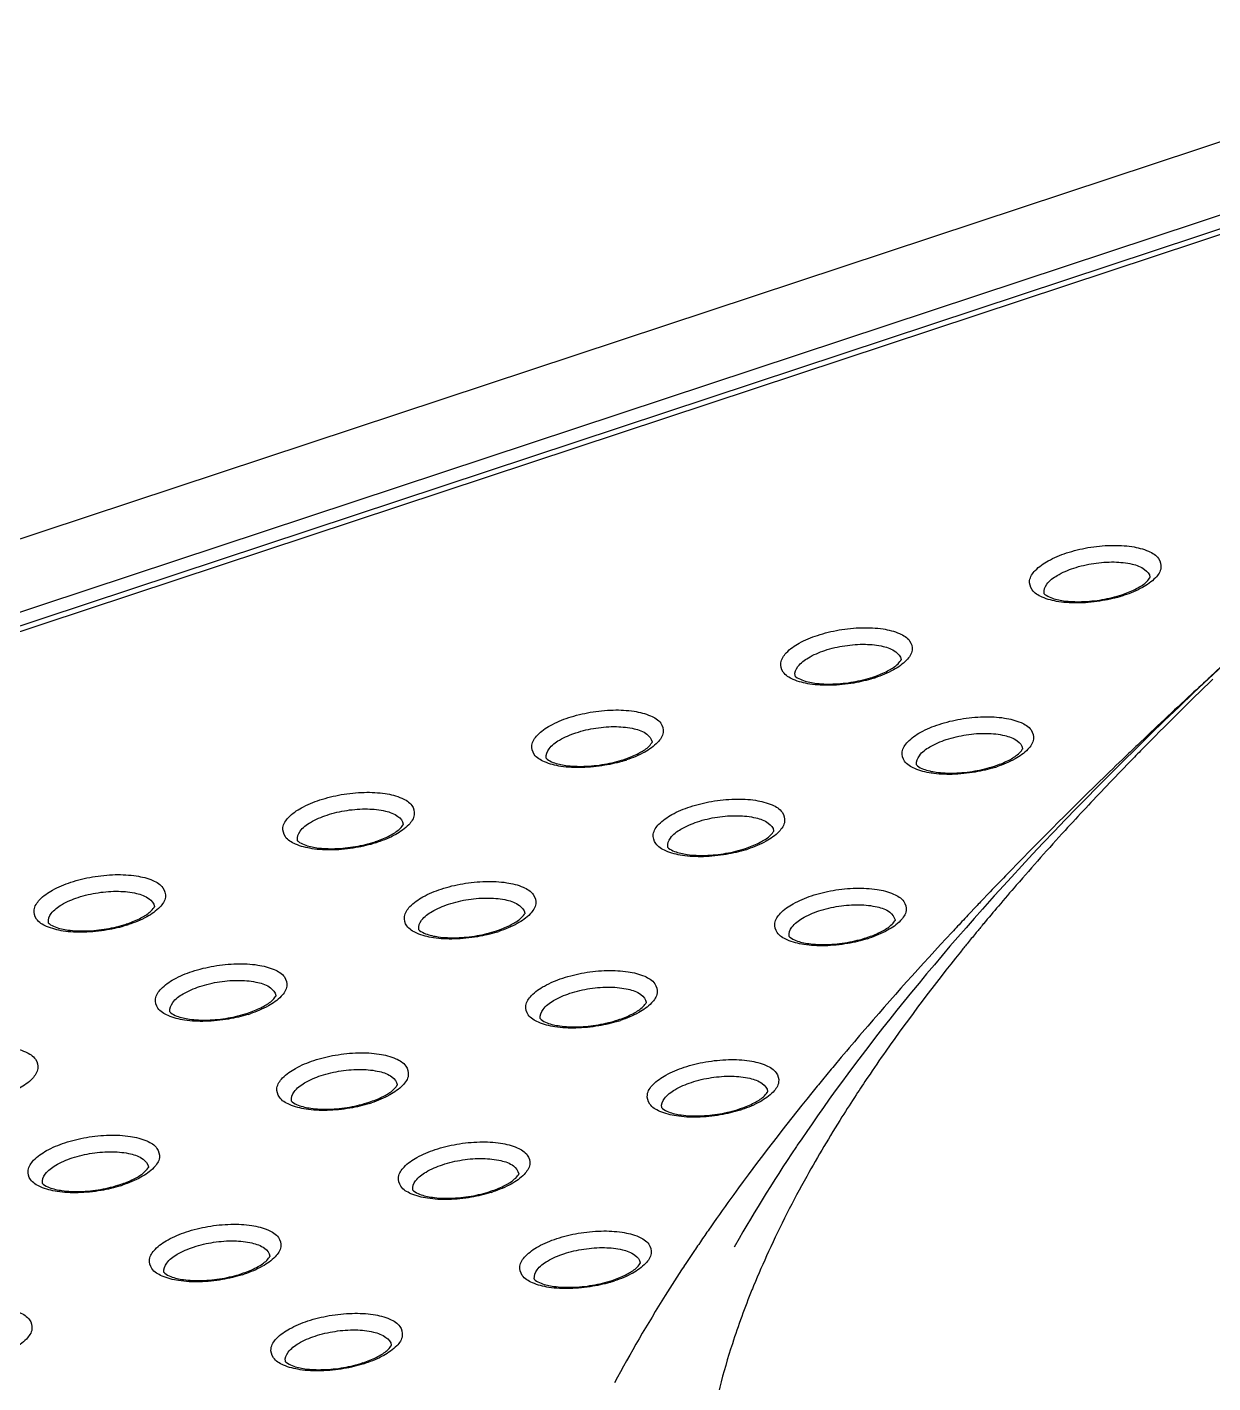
# Model space of a CAD drawing. Header units: millimetres. Extents: x 4086 to 4666, y 411 to 814.
# Drawn here: x 4243.57 to 4262.86, y 534.45 to 556.51 of the extents above; entities that cross this region are included whole.
import ezdxf

# ---------------------------------------------------------------- set-up
doc = ezdxf.new("R2010")
doc.units = ezdxf.units.MM

# ---------------------------------------------------------------- blocks, each defined once
blk = doc.blocks.new('u113')
at = {"color": 7, "linetype": 'Continuous'}
for p, q in [((11.808, 186.763), (-73.623, 158.509)), ((-70.652, 157.793), (14.772, 186.044)), ((15.486, 185.957), (-70.569, 157.498)), ((15.204, 185.732), (-70.219, 157.481)), ((3.812, 171.935), (3.465, 171.611)), ((3.465, 171.611), (3.121, 171.287)), ((3.121, 171.287), (2.782, 170.965)), ((2.782, 170.965), (2.447, 170.644)), ((2.447, 170.644), (2.116, 170.324)), ((2.116, 170.324), (1.79, 170.005)), ((1.79, 170.005), (1.468, 169.686)), ((1.468, 169.686), (1.15, 169.369)), ((1.15, 169.369), (0.881, 169.099)), ((0.881, 169.099), (0.615, 168.828)), ((0.396, 168.604), (0.137, 168.336)), ((0.615, 168.828), (0.396, 168.604)), ((0.137, 168.336), (-0.12, 168.068)), ((-0.12, 168.068), (-0.373, 167.801)), ((-0.373, 167.801), (-0.623, 167.535)), ((-0.623, 167.535), (-0.87, 167.27)), ((-0.87, 167.27), (-1.113, 167.006)), ((-1.113, 167.006), (-1.393, 166.699)), ((-1.512, 166.568), (-1.785, 166.263)), ((-1.662, 166.607), (-1.781, 166.482)), ((-1.393, 166.699), (-1.512, 166.568)), ((-2.05, 166.199), (-2.087, 166.159)), ((-1.988, 166.265), (-2.05, 166.199)), ((-1.785, 166.263), (-1.978, 166.045)), ((-2.168, 165.829), (-2.356, 165.613)), ((-1.978, 166.045), (-2.168, 165.829)), ((-1.76, 165.923), (-1.792, 165.885)), ((-2.356, 165.613), (-2.542, 165.397)), ((-2.725, 165.183), (-2.906, 164.969)), ((-2.542, 165.397), (-2.725, 165.183)), ((-2.906, 164.969), (-3.085, 164.756)), ((-3.262, 164.543), (-3.436, 164.331)), ((-3.085, 164.756), (-3.262, 164.543)), ((-3.436, 164.331), (-3.608, 164.12)), ((-3.777, 163.909), (-3.944, 163.7)), ((-3.608, 164.12), (-3.777, 163.909)), ((-3.944, 163.7), (-4.109, 163.492)), ((-4.271, 163.284), (-4.43, 163.078)), ((-4.109, 163.492), (-4.271, 163.284)), ((-4.43, 163.078), (-4.586, 162.874)), ((-4.739, 162.671), (-4.919, 162.43)), ((-4.586, 162.874), (-4.739, 162.671)), ((-5.337, 162.499), (-5.372, 162.456)), ((-4.919, 162.43), (-5.066, 162.232)), ((-5.209, 162.035), (-5.349, 161.841)), ((-5.066, 162.232), (-5.209, 162.035)), ((-5.349, 161.841), (-5.486, 161.649)), ((-5.62, 161.459), (-5.75, 161.273)), ((-5.486, 161.649), (-5.62, 161.459)), ((-5.874, 161.092), (-5.989, 160.925)), ((-5.75, 161.273), (-5.874, 161.092)), ((-5.989, 160.925), (-6.092, 160.772)), ((-6.326, 160.418), (-6.426, 160.267)), ((-6.223, 160.576), (-6.326, 160.418)), ((-6.521, 160.119), (-6.613, 159.976)), ((-6.426, 160.267), (-6.521, 160.119)), ((-6.716, 159.813), (-6.815, 159.655)), ((-6.613, 159.976), (-6.716, 159.813)), ((-6.911, 159.5), (-7.003, 159.349)), ((-6.815, 159.655), (-6.911, 159.5)), ((-7.093, 159.202), (-7.179, 159.058)), ((-7.003, 159.349), (-7.093, 159.202)), ((-8.103, 158.878), (-8.142, 158.822)), ((-7.263, 158.917), (-7.355, 158.761)), ((-7.179, 159.058), (-7.263, 158.917)), ((-8.343, 158.53), (-8.384, 158.469)), ((-7.445, 158.606), (-7.562, 158.402)), ((-7.355, 158.761), (-7.445, 158.606))]:
    blk.add_line(p, q, dxfattribs=at)
blk.add_lwpolyline([(-6.092, 160.772), (-6.111, 160.743), (-6.223, 160.576)], dxfattribs=at)
for centre, radius, start, end in [((108.255, 57.802), 154.713, 130.63941, 132.61182), ((1.741, 174.195), 0.431, 326.0335, 328.0501), ((0.631, 176.057), 2.62, 288.2972, 289.2432), ((0.501, 176.597), 3.204, 287.4424, 288.2986), ((-4.045, 172.281), 0.431, 326.0335, 328.0501), ((-5.155, 174.144), 2.62, 288.2972, 289.2432), ((-5.285, 174.683), 3.204, 287.4424, 288.2986), ((62.58, 110.355), 85.052, 133.93351, 135.49301), ((95.234, 72.102), 135.372, 132.65351, 132.90416), ((90.895, 76.757), 129.009, 132.90019, 133.66976), ((-9.831, 170.367), 0.431, 326.0335, 328.0501), ((-1.222, 170.21), 0.431, 326.0335, 328.0501), ((87.208, 80.634), 123.659, 133.6741, 133.84843), ((58.195, 114.681), 78.892, 135.5008, 135.79664), ((-10.941, 172.23), 2.62, 288.2972, 289.2432), ((-11.071, 172.769), 3.204, 287.4424, 288.2986), ((-2.331, 172.073), 2.62, 288.2972, 289.2432), ((-2.462, 172.612), 3.204, 287.4424, 288.2986), ((83.876, 84.099), 118.852, 133.8472, 134.25005), ((55.878, 116.93), 75.663, 135.79474, 136.38223), ((73.213, 94.938), 103.647, 134.20892, 135.92385), ((52.001, 120.614), 70.315, 136.37606, 137.53127), ((-15.618, 168.454), 0.431, 326.0335, 328.0501), ((-7.008, 168.297), 0.431, 326.0335, 328.0501), ((47.246, 124.968), 63.868, 137.53178, 139.0604), ((-16.727, 170.317), 2.62, 288.2972, 289.2432), ((-16.858, 170.856), 3.204, 287.4424, 288.2986), ((-8.118, 170.159), 2.62, 288.2972, 289.2432), ((-8.248, 170.699), 3.204, 287.4424, 288.2986), ((67.185, 100.784), 95.25, 135.9279, 136.28662), ((42.476, 129.137), 57.533, 139.08442, 139.72007), ((64.478, 103.37), 91.507, 136.39378, 136.58126), ((-21.404, 166.54), 0.431, 326.0335, 328.0501), ((-12.794, 166.383), 0.431, 326.0335, 328.0501), ((62.832, 104.926), 89.242, 136.67362, 136.80846), ((40.579, 130.745), 55.046, 139.7208, 140.2784), ((-22.514, 168.403), 2.62, 288.2972, 289.2432), ((-22.644, 168.942), 3.204, 287.4424, 288.2986), ((-13.904, 168.246), 2.62, 288.2972, 289.2432), ((-4.184, 166.226), 0.431, 326.0335, 328.0501), ((61.644, 106.041), 87.612, 136.8081, 137.06355), ((39.244, 131.856), 53.309, 140.3327, 140.5997), ((-14.034, 168.785), 3.204, 287.4424, 288.2986), ((55.09, 112.075), 78.704, 137.02948, 139.30461), ((-5.294, 168.089), 2.62, 288.2972, 289.2432), ((-5.424, 168.628), 3.204, 287.4424, 288.2986), ((38.445, 132.512), 52.275, 140.5995, 140.9345), ((-18.58, 164.469), 0.431, 326.0335, 328.0501), ((-9.971, 164.312), 0.431, 326.0335, 328.0501), ((-19.69, 166.332), 2.62, 288.2972, 289.2432), ((-19.82, 166.872), 3.204, 287.4424, 288.2986), ((-11.08, 166.175), 2.62, 288.2972, 289.2432), ((-11.211, 166.714), 3.204, 287.4424, 288.2986), ((47.359, 118.791), 68.463, 139.34753, 139.97759), ((27.387, 140.899), 38.393, 144.9286, 146.0286), ((45.327, 120.501), 65.807, 139.97948, 140.34259), ((44.118, 121.503), 64.237, 140.39171, 140.57912), ((25.141, 142.419), 35.681, 146.0375, 146.8248), ((-15.757, 162.399), 0.431, 326.0335, 328.0501), ((-7.147, 162.242), 0.431, 326.0335, 328.0501), ((43.071, 122.362), 62.882, 140.57825, 140.93412), ((-16.867, 164.261), 2.62, 288.2972, 289.2432), ((-16.997, 164.801), 3.204, 287.4424, 288.2986), ((23.54, 143.464), 33.769, 146.823, 147.8579), ((-8.257, 164.104), 2.62, 288.2972, 289.2432), ((-8.387, 164.644), 3.204, 287.4424, 288.2986), ((20.486, 145.356), 30.177, 147.8141, 150.8667), ((-21.543, 160.485), 0.431, 326.0335, 328.0501), ((-12.933, 160.328), 0.431, 326.0335, 328.0501), ((-22.653, 162.348), 2.62, 288.2972, 289.2432), ((-22.783, 162.887), 3.204, 287.4424, 288.2986), ((-14.043, 162.191), 2.62, 288.2972, 289.2432), ((-14.173, 162.73), 3.204, 287.4424, 288.2986), ((27.695, 133.985), 43.603, 145.276, 145.7409), ((25.646, 135.37), 41.13, 146.0781, 146.6877), ((26.594, 134.734), 42.271, 145.8402, 146.0797), ((-18.72, 158.414), 0.431, 326.0335, 328.0501), ((-10.11, 158.257), 0.431, 326.0335, 328.0501), ((-19.829, 160.277), 2.62, 288.2972, 289.2432), ((-19.959, 160.817), 3.204, 287.4424, 288.2986), ((-11.219, 160.12), 2.62, 288.2972, 289.2432), ((-11.35, 160.659), 3.204, 287.4424, 288.2986), ((11.685, 149.794), 20.312, 157.6978, 157.9814), ((-15.896, 156.344), 0.431, 326.0335, 328.0501), ((-17.006, 158.206), 2.62, 288.2972, 289.2432), ((-17.136, 158.746), 3.204, 287.4424, 288.2986)]:
    blk.add_arc(centre, radius, start, end, dxfattribs=at)
for points, start_tangent, end_tangent in [([(0.165, 174.539), (0.666, 174.663), (1.199, 174.716), (1.687, 174.687), (2.072, 174.581), (2.306, 174.41), (2.362, 174.194), (2.233, 173.961), (1.933, 173.738)], (0.949426, 0.31399), (-0.875157, -0.48384)), ([(-0.014, 173.407), (-0.399, 173.513), (-0.634, 173.684), (-0.69, 173.9), (-0.56, 174.133), (-0.26, 174.356), (0.165, 174.539)], (-0.988138, 0.153569), (0.949426, 0.31399)), ([(0.334, 174.187), (0.8, 174.297), (1.276, 174.33), (1.692, 174.281), (1.983, 174.157), (2.106, 173.978), (2.107, 173.966)], (0.949426, 0.31399), (0.084403, -0.996432)), ([(-0.353, 173.592), (-0.355, 173.604), (-0.291, 173.812), (-0.048, 174.017), (0.334, 174.187)], (-0.218395, 0.97586), (0.949426, 0.31399)), ([(1.495, 173.584), (1.794, 173.712), (2.011, 173.854), (2.099, 173.954)], (0.944113, 0.329622), (0.558604, 0.829434)), ([(1.933, 173.738), (1.507, 173.555)], (-0.875157, -0.48384), (-0.949426, -0.31399)), ([(-0.353, 173.591), (-0.337, 173.578), (-0.197, 173.501), (0.098, 173.429), (0.519, 173.408), (0.997, 173.456)], (0.739605, -0.673042), (0.985314, 0.170749)), ([(1.006, 173.431), (0.473, 173.378), (-0.014, 173.407)], (-0.985384, -0.170345), (-0.988138, 0.153569)), ([(0.997, 173.456), (1.454, 173.57)], (0.985314, 0.170749), (0.949426, 0.31399)), ([(1.461, 173.54), (1.006, 173.431)], (-0.954012, -0.299767), (-0.985384, -0.170345)), ([(-5.621, 172.625), (-5.12, 172.75), (-4.587, 172.802), (-4.099, 172.774), (-3.715, 172.667), (-3.48, 172.496), (-3.424, 172.281), (-3.553, 172.048), (-3.854, 171.824)], (0.949426, 0.31399), (-0.875157, -0.48384)), ([(-5.801, 171.493), (-6.186, 171.599), (-6.42, 171.771), (-6.476, 171.986), (-6.347, 172.219), (-6.047, 172.443), (-5.621, 172.625)], (-0.988138, 0.153569), (0.949426, 0.31399)), ([(-5.452, 172.274), (-4.987, 172.384), (-4.51, 172.417), (-4.094, 172.368), (-3.803, 172.244), (-3.68, 172.064), (-3.679, 172.053)], (0.949426, 0.31399), (0.084403, -0.996432)), ([(-6.139, 171.678), (-6.142, 171.69), (-6.077, 171.899), (-5.835, 172.103), (-5.452, 172.274)], (-0.218395, 0.97586), (0.949426, 0.31399)), ([(-4.291, 171.67), (-3.992, 171.798), (-3.775, 171.941), (-3.687, 172.04)], (0.944113, 0.329622), (0.558604, 0.829434)), ([(-3.854, 171.824), (-4.279, 171.641)], (-0.875157, -0.48384), (-0.949426, -0.31399)), ([(-6.139, 171.678), (-6.123, 171.664), (-5.984, 171.587), (-5.688, 171.515), (-5.267, 171.494), (-4.789, 171.543)], (0.739605, -0.673042), (0.985314, 0.170749)), ([(-4.78, 171.517), (-5.313, 171.464), (-5.801, 171.493)], (-0.985384, -0.170345), (-0.988138, 0.153569)), ([(-4.789, 171.543), (-4.332, 171.656)], (0.985314, 0.170749), (0.949426, 0.31399)), ([(-4.325, 171.627), (-4.78, 171.517)], (-0.954012, -0.299767), (-0.985384, -0.170345)), ([(-11.407, 170.712), (-10.906, 170.836), (-10.373, 170.889), (-9.886, 170.86), (-9.501, 170.754), (-9.266, 170.583), (-9.21, 170.367), (-9.34, 170.134), (-9.64, 169.911)], (0.949426, 0.31399), (-0.875157, -0.48384)), ([(-11.587, 169.579), (-11.972, 169.686), (-12.206, 169.857), (-12.262, 170.073), (-12.133, 170.305), (-11.833, 170.529), (-11.407, 170.712)], (-0.988138, 0.153569), (0.949426, 0.31399)), ([(-11.238, 170.36), (-10.773, 170.47), (-10.296, 170.503), (-9.881, 170.454), (-9.589, 170.33), (-9.467, 170.15), (-9.465, 170.139)], (0.949426, 0.31399), (0.084403, -0.996432)), ([(-2.977, 169.422), (-3.362, 169.529), (-3.597, 169.7), (-3.652, 169.915), (-3.523, 170.148), (-3.223, 170.372), (-2.797, 170.555)], (-0.988138, 0.153569), (0.949426, 0.31399)), ([(-2.797, 170.555), (-2.296, 170.679), (-1.763, 170.732), (-1.276, 170.703), (-0.891, 170.597), (-0.657, 170.426), (-0.601, 170.21), (-0.73, 169.977), (-1.03, 169.754)], (0.949426, 0.31399), (-0.875157, -0.48384)), ([(-11.926, 169.764), (-11.928, 169.777), (-11.863, 169.985), (-11.621, 170.19), (-11.238, 170.36)], (-0.218395, 0.97586), (0.949426, 0.31399)), ([(-3.316, 169.607), (-3.318, 169.62), (-3.253, 169.828), (-3.011, 170.033), (-2.628, 170.203)], (-0.218395, 0.97586), (0.949426, 0.31399)), ([(-2.628, 170.203), (-2.163, 170.313), (-1.686, 170.346), (-1.271, 170.297), (-0.979, 170.173), (-0.857, 169.993), (-0.856, 169.982)], (0.949426, 0.31399), (0.084403, -0.996432)), ([(-10.078, 169.756), (-9.778, 169.884), (-9.561, 170.027), (-9.474, 170.126)], (0.944113, 0.329622), (0.558604, 0.829434)), ([(-9.64, 169.911), (-10.066, 169.728)], (-0.875157, -0.48384), (-0.949426, -0.31399)), ([(-1.468, 169.599), (-1.168, 169.727), (-0.952, 169.87), (-0.864, 169.969)], (0.944113, 0.329622), (0.558604, 0.829434)), ([(-11.926, 169.764), (-11.91, 169.75), (-11.77, 169.673), (-11.474, 169.602), (-11.054, 169.581), (-10.576, 169.629)], (0.739605, -0.673042), (0.985314, 0.170749)), ([(-10.567, 169.604), (-11.1, 169.551), (-11.587, 169.579)], (-0.985384, -0.170345), (-0.988138, 0.153569)), ([(-10.576, 169.629), (-10.119, 169.742)], (0.985314, 0.170749), (0.949426, 0.31399)), ([(-10.111, 169.713), (-10.567, 169.604)], (-0.954012, -0.299767), (-0.985384, -0.170345)), ([(-3.316, 169.607), (-3.3, 169.593), (-3.16, 169.516), (-2.864, 169.445), (-2.444, 169.424), (-1.966, 169.472)], (0.739605, -0.673042), (0.985314, 0.170749)), ([(-1.966, 169.472), (-1.509, 169.585)], (0.985314, 0.170749), (0.949426, 0.31399)), ([(-1.501, 169.556), (-1.957, 169.447)], (-0.954012, -0.299767), (-0.985384, -0.170345)), ([(-1.03, 169.754), (-1.456, 169.571)], (-0.875157, -0.48384), (-0.949426, -0.31399)), ([(-1.957, 169.447), (-2.49, 169.394), (-2.977, 169.422)], (-0.985384, -0.170345), (-0.988138, 0.153569)), ([(-17.194, 168.798), (-16.693, 168.922), (-16.159, 168.975), (-15.672, 168.947), (-15.287, 168.84), (-15.053, 168.669), (-14.997, 168.454), (-15.126, 168.221), (-15.426, 167.997)], (0.949426, 0.31399), (-0.875157, -0.48384)), ([(-17.373, 167.666), (-17.758, 167.772), (-17.993, 167.943), (-18.049, 168.159), (-17.919, 168.392), (-17.619, 168.615), (-17.194, 168.798)], (-0.988138, 0.153569), (0.949426, 0.31399)), ([(-8.763, 167.509), (-9.148, 167.615), (-9.383, 167.786), (-9.439, 168.002), (-9.309, 168.235), (-9.009, 168.458), (-8.584, 168.641)], (-0.988138, 0.153569), (0.949426, 0.31399)), ([(-8.584, 168.641), (-8.083, 168.765), (-7.55, 168.818), (-7.062, 168.79), (-6.677, 168.683), (-6.443, 168.512), (-6.387, 168.296), (-6.516, 168.064), (-6.816, 167.84)], (0.949426, 0.31399), (-0.875157, -0.48384)), ([(-17.712, 167.851), (-17.714, 167.863), (-17.65, 168.071), (-17.407, 168.276), (-17.024, 168.447)], (-0.218395, 0.97586), (0.949426, 0.31399)), ([(-17.024, 168.447), (-16.559, 168.557), (-16.083, 168.59), (-15.667, 168.54), (-15.376, 168.417), (-15.253, 168.237), (-15.252, 168.226)], (0.949426, 0.31399), (0.084403, -0.996432)), ([(-9.102, 167.694), (-9.104, 167.706), (-9.04, 167.914), (-8.797, 168.119), (-8.415, 168.29)], (-0.218395, 0.97586), (0.949426, 0.31399)), ([(-8.415, 168.29), (-7.949, 168.4), (-7.473, 168.432), (-7.057, 168.383), (-6.766, 168.259), (-6.643, 168.08), (-6.642, 168.068)], (0.949426, 0.31399), (0.084403, -0.996432)), ([(-15.864, 167.843), (-15.565, 167.971), (-15.348, 168.114), (-15.26, 168.213)], (0.944113, 0.329622), (0.558604, 0.829434)), ([(-15.426, 167.997), (-15.852, 167.814)], (-0.875157, -0.48384), (-0.949426, -0.31399)), ([(-7.254, 167.686), (-6.955, 167.814), (-6.738, 167.956), (-6.65, 168.056)], (0.944113, 0.329622), (0.558604, 0.829434)), ([(-17.712, 167.851), (-17.696, 167.837), (-17.556, 167.76), (-17.261, 167.688), (-16.84, 167.667), (-16.362, 167.716)], (0.739605, -0.673042), (0.985314, 0.170749)), ([(-16.353, 167.69), (-16.886, 167.637), (-17.373, 167.666)], (-0.985384, -0.170345), (-0.988138, 0.153569)), ([(-16.362, 167.716), (-15.905, 167.829)], (0.985314, 0.170749), (0.949426, 0.31399)), ([(-15.897, 167.8), (-16.353, 167.69)], (-0.954012, -0.299767), (-0.985384, -0.170345)), ([(-9.102, 167.694), (-9.086, 167.68), (-8.946, 167.603), (-8.651, 167.531), (-8.23, 167.51), (-7.752, 167.558)], (0.739605, -0.673042), (0.985314, 0.170749)), ([(-7.752, 167.558), (-7.295, 167.672)], (0.985314, 0.170749), (0.949426, 0.31399)), ([(-6.816, 167.84), (-7.242, 167.657)], (-0.875157, -0.48384), (-0.949426, -0.31399)), ([(-7.743, 167.533), (-8.276, 167.48), (-8.763, 167.509)], (-0.985384, -0.170345), (-0.988138, 0.153569)), ([(-7.288, 167.642), (-7.743, 167.533)], (-0.954012, -0.299767), (-0.985384, -0.170345)), ([(-22.98, 166.885), (-22.479, 167.009), (-21.946, 167.062), (-21.458, 167.033), (-21.074, 166.927), (-20.839, 166.755), (-20.783, 166.54), (-20.912, 166.307), (-21.212, 166.084)], (0.949426, 0.31399), (-0.875157, -0.48384)), ([(-23.16, 165.752), (-23.544, 165.859), (-23.779, 166.03), (-23.835, 166.245), (-23.706, 166.478), (-23.406, 166.702), (-22.98, 166.885)], (-0.988138, 0.153569), (0.949426, 0.31399)), ([(-14.55, 165.595), (-14.935, 165.701), (-15.169, 165.873), (-15.225, 166.088), (-15.096, 166.321), (-14.796, 166.545), (-14.37, 166.727)], (-0.988138, 0.153569), (0.949426, 0.31399)), ([(-14.37, 166.727), (-13.869, 166.852), (-13.336, 166.904), (-12.848, 166.876), (-12.464, 166.77), (-12.229, 166.598), (-12.173, 166.383), (-12.302, 166.15), (-12.603, 165.926)], (0.949426, 0.31399), (-0.875157, -0.48384)), ([(-5.76, 166.57), (-5.259, 166.695), (-4.726, 166.747), (-4.239, 166.719), (-3.854, 166.612), (-3.619, 166.441), (-3.563, 166.226), (-3.693, 165.993), (-3.993, 165.769)], (0.949426, 0.31399), (-0.875157, -0.48384)), ([(-23.498, 165.937), (-23.501, 165.95), (-23.436, 166.158), (-23.194, 166.363), (-22.811, 166.533)], (-0.218395, 0.97586), (0.949426, 0.31399)), ([(-22.811, 166.533), (-22.345, 166.643), (-21.869, 166.676), (-21.453, 166.627), (-21.162, 166.503), (-21.039, 166.323), (-21.038, 166.312)], (0.949426, 0.31399), (0.084403, -0.996432)), ([(-14.201, 166.376), (-13.736, 166.486), (-13.259, 166.519), (-12.843, 166.47), (-12.552, 166.346), (-12.429, 166.166), (-12.428, 166.155)], (0.949426, 0.31399), (0.084403, -0.996432)), ([(-5.94, 165.438), (-6.325, 165.544), (-6.559, 165.716), (-6.615, 165.931), (-6.486, 166.164), (-6.186, 166.387), (-5.76, 166.57)], (-0.988138, 0.153569), (0.949426, 0.31399)), ([(-21.65, 165.929), (-21.351, 166.057), (-21.134, 166.2), (-21.046, 166.299)], (0.944113, 0.329622), (0.558604, 0.829434)), ([(-21.212, 166.084), (-21.638, 165.901)], (-0.875157, -0.48384), (-0.949426, -0.31399)), ([(-14.888, 165.78), (-14.891, 165.793), (-14.826, 166.001), (-14.584, 166.205), (-14.201, 166.376)], (-0.218395, 0.97586), (0.949426, 0.31399)), ([(-13.04, 165.772), (-12.741, 165.9), (-12.524, 166.043), (-12.436, 166.142)], (0.944113, 0.329622), (0.558604, 0.829434)), ([(-6.278, 165.623), (-6.281, 165.635), (-6.216, 165.844), (-5.974, 166.048), (-5.591, 166.219)], (-0.218395, 0.97586), (0.949426, 0.31399)), ([(-5.591, 166.219), (-5.126, 166.329), (-4.649, 166.362), (-4.233, 166.313), (-3.942, 166.189), (-3.82, 166.009), (-3.818, 165.998)], (0.949426, 0.31399), (0.084403, -0.996432)), ([(-23.498, 165.937), (-23.482, 165.923), (-23.343, 165.846), (-23.047, 165.775), (-22.626, 165.754), (-22.148, 165.802)], (0.739605, -0.673042), (0.985314, 0.170749)), ([(-22.139, 165.776), (-22.672, 165.724), (-23.16, 165.752)], (-0.985384, -0.170345), (-0.988138, 0.153569)), ([(-22.148, 165.802), (-21.691, 165.915)], (0.985314, 0.170749), (0.949426, 0.31399)), ([(-21.684, 165.886), (-22.139, 165.776)], (-0.954012, -0.299767), (-0.985384, -0.170345)), ([(-14.888, 165.78), (-14.872, 165.766), (-14.733, 165.689), (-14.437, 165.617), (-14.016, 165.596), (-13.538, 165.645)], (0.739605, -0.673042), (0.985314, 0.170749)), ([(-12.603, 165.926), (-13.028, 165.744)], (-0.875157, -0.48384), (-0.949426, -0.31399)), ([(-4.43, 165.615), (-4.131, 165.743), (-3.914, 165.886), (-3.826, 165.985)], (0.944113, 0.329622), (0.558604, 0.829434)), ([(-3.993, 165.769), (-4.418, 165.586)], (-0.875157, -0.48384), (-0.949426, -0.31399)), ([(-13.529, 165.619), (-14.062, 165.567), (-14.55, 165.595)], (-0.985384, -0.170345), (-0.988138, 0.153569)), ([(-13.538, 165.645), (-13.081, 165.758)], (0.985314, 0.170749), (0.949426, 0.31399)), ([(-13.074, 165.729), (-13.529, 165.619)], (-0.954012, -0.299767), (-0.985384, -0.170345)), ([(-6.279, 165.623), (-6.262, 165.609), (-6.123, 165.532), (-5.827, 165.46), (-5.406, 165.439), (-4.929, 165.488)], (0.739605, -0.673042), (0.985314, 0.170749)), ([(-4.919, 165.462), (-5.453, 165.409), (-5.94, 165.438)], (-0.985384, -0.170345), (-0.988138, 0.153569)), ([(-4.929, 165.488), (-4.471, 165.601)], (0.985314, 0.170749), (0.949426, 0.31399)), ([(-4.464, 165.572), (-4.919, 165.462)], (-0.954012, -0.299767), (-0.985384, -0.170345)), ([(-2.143, 165.456), (-2.299, 165.263), (-4.035, 162.959)], (-0.6302, -0.776433), (-0.574564, -0.81846)), ([(-20.156, 164.814), (-19.655, 164.938), (-19.122, 164.991), (-18.635, 164.962), (-18.25, 164.856), (-18.015, 164.685), (-17.959, 164.469), (-18.089, 164.236), (-18.389, 164.013)], (0.949426, 0.31399), (-0.875157, -0.48384)), ([(-11.546, 164.657), (-11.045, 164.781), (-10.512, 164.834), (-10.025, 164.805), (-9.64, 164.699), (-9.406, 164.528), (-9.35, 164.312), (-9.479, 164.079), (-9.779, 163.856)], (0.949426, 0.31399), (-0.875157, -0.48384)), ([(-20.336, 163.681), (-20.721, 163.788), (-20.955, 163.959), (-21.011, 164.175), (-20.882, 164.408), (-20.582, 164.631), (-20.156, 164.814)], (-0.988138, 0.153569), (0.949426, 0.31399)), ([(-19.987, 164.462), (-19.522, 164.572), (-19.045, 164.605), (-18.63, 164.556), (-18.338, 164.432), (-18.216, 164.253), (-18.214, 164.241)], (0.949426, 0.31399), (0.084403, -0.996432)), ([(-11.726, 163.524), (-12.111, 163.631), (-12.346, 163.802), (-12.401, 164.018), (-12.272, 164.25), (-11.972, 164.474), (-11.546, 164.657)], (-0.988138, 0.153569), (0.949426, 0.31399)), ([(-20.675, 163.866), (-20.677, 163.879), (-20.612, 164.087), (-20.37, 164.292), (-19.987, 164.462)], (-0.218395, 0.97586), (0.949426, 0.31399)), ([(-18.827, 163.858), (-18.527, 163.986), (-18.31, 164.129), (-18.223, 164.228)], (0.944113, 0.329622), (0.558604, 0.829434)), ([(-12.065, 163.709), (-12.067, 163.722), (-12.002, 163.93), (-11.76, 164.135), (-11.377, 164.305)], (-0.218395, 0.97586), (0.949426, 0.31399)), ([(-11.377, 164.305), (-10.912, 164.415), (-10.435, 164.448), (-10.02, 164.399), (-9.728, 164.275), (-9.606, 164.095), (-9.605, 164.084)], (0.949426, 0.31399), (0.084403, -0.996432)), ([(-18.389, 164.013), (-18.815, 163.83)], (-0.875157, -0.48384), (-0.949426, -0.31399)), ([(-10.217, 163.701), (-9.917, 163.829), (-9.701, 163.972), (-9.613, 164.071)], (0.944113, 0.329622), (0.558604, 0.829434)), ([(-20.675, 163.866), (-20.659, 163.852), (-20.519, 163.776), (-20.223, 163.704), (-19.803, 163.683), (-19.325, 163.731)], (0.739605, -0.673042), (0.985314, 0.170749)), ([(-19.316, 163.706), (-19.849, 163.653), (-20.336, 163.681)], (-0.985384, -0.170345), (-0.988138, 0.153569)), ([(-19.325, 163.731), (-18.868, 163.844)], (0.985314, 0.170749), (0.949426, 0.31399)), ([(-18.86, 163.815), (-19.316, 163.706)], (-0.954012, -0.299767), (-0.985384, -0.170345)), ([(-12.065, 163.709), (-12.049, 163.695), (-11.909, 163.618), (-11.613, 163.547), (-11.193, 163.526), (-10.715, 163.574)], (0.739605, -0.673042), (0.985314, 0.170749)), ([(-10.715, 163.574), (-10.258, 163.687)], (0.985314, 0.170749), (0.949426, 0.31399)), ([(-10.25, 163.658), (-10.706, 163.549)], (-0.954012, -0.299767), (-0.985384, -0.170345)), ([(-9.779, 163.856), (-10.205, 163.673)], (-0.875157, -0.48384), (-0.949426, -0.31399)), ([(-10.706, 163.549), (-11.239, 163.496), (-11.726, 163.524)], (-0.985384, -0.170345), (-0.988138, 0.153569)), ([(-25.943, 162.9), (-25.442, 163.024), (-24.908, 163.077), (-24.421, 163.049), (-24.036, 162.942), (-23.802, 162.771), (-23.746, 162.556), (-23.875, 162.323), (-24.175, 162.099)], (0.949426, 0.31399), (-0.875157, -0.48384)), ([(-17.512, 161.611), (-17.897, 161.717), (-18.132, 161.888), (-18.188, 162.104), (-18.058, 162.337), (-17.758, 162.56), (-17.333, 162.743)], (-0.988138, 0.153569), (0.949426, 0.31399)), ([(-17.333, 162.743), (-16.832, 162.867), (-16.299, 162.92), (-15.811, 162.892), (-15.426, 162.785), (-15.192, 162.614), (-15.136, 162.399), (-15.265, 162.166), (-15.565, 161.942)], (0.949426, 0.31399), (-0.875157, -0.48384)), ([(-8.723, 162.586), (-8.222, 162.71), (-7.689, 162.763), (-7.201, 162.735), (-6.816, 162.628), (-6.582, 162.457), (-6.526, 162.241), (-6.655, 162.008), (-6.955, 161.785)], (0.949426, 0.31399), (-0.875157, -0.48384)), ([(-17.851, 161.796), (-17.853, 161.808), (-17.789, 162.016), (-17.546, 162.221), (-17.163, 162.392)], (-0.218395, 0.97586), (0.949426, 0.31399)), ([(-17.163, 162.392), (-16.698, 162.502), (-16.222, 162.535), (-15.806, 162.485), (-15.515, 162.361), (-15.392, 162.182), (-15.391, 162.17)], (0.949426, 0.31399), (0.084403, -0.996432)), ([(-8.903, 161.454), (-9.287, 161.56), (-9.522, 161.731), (-9.578, 161.947), (-9.449, 162.18), (-9.148, 162.403), (-8.723, 162.586)], (-0.988138, 0.153569), (0.949426, 0.31399)), ([(-8.554, 162.234), (-8.088, 162.345), (-7.612, 162.377), (-7.196, 162.328), (-6.905, 162.204), (-6.782, 162.025), (-6.781, 162.013)], (0.949426, 0.31399), (0.084403, -0.996432)), ([(-16.003, 161.788), (-15.704, 161.916), (-15.487, 162.059), (-15.399, 162.158)], (0.944113, 0.329622), (0.558604, 0.829434)), ([(-9.241, 161.639), (-9.244, 161.651), (-9.179, 161.859), (-8.936, 162.064), (-8.554, 162.234)], (-0.218395, 0.97586), (0.949426, 0.31399)), ([(-5.752, 161.992), (-7.568, 159.631), (-8.103, 158.878)], (-0.630207, -0.776427), (-0.570875, -0.821037)), ([(-7.393, 161.631), (-7.094, 161.759), (-6.877, 161.901), (-6.789, 162.001)], (0.944113, 0.329622), (0.558604, 0.829434)), ([(-17.851, 161.796), (-17.835, 161.782), (-17.695, 161.705), (-17.4, 161.633), (-16.979, 161.612), (-16.501, 161.66)], (0.739605, -0.673042), (0.985314, 0.170749)), ([(-16.501, 161.66), (-16.044, 161.774)], (0.985314, 0.170749), (0.949426, 0.31399)), ([(-16.037, 161.745), (-16.492, 161.635)], (-0.954012, -0.299767), (-0.985384, -0.170345)), ([(-15.565, 161.942), (-15.991, 161.759)], (-0.875157, -0.48384), (-0.949426, -0.31399)), ([(-6.955, 161.785), (-7.381, 161.602)], (-0.875157, -0.48384), (-0.949426, -0.31399)), ([(-16.492, 161.635), (-17.025, 161.582), (-17.512, 161.611)], (-0.985384, -0.170345), (-0.988138, 0.153569)), ([(-9.241, 161.639), (-9.225, 161.625), (-9.086, 161.548), (-8.79, 161.476), (-8.369, 161.455), (-7.891, 161.503)], (0.739605, -0.673042), (0.985314, 0.170749)), ([(-7.882, 161.478), (-8.415, 161.425), (-8.903, 161.454)], (-0.985384, -0.170345), (-0.988138, 0.153569)), ([(-7.891, 161.503), (-7.434, 161.617)], (0.985314, 0.170749), (0.949426, 0.31399)), ([(-7.427, 161.587), (-7.882, 161.478)], (-0.954012, -0.299767), (-0.985384, -0.170345)), ([(-23.299, 159.697), (-23.684, 159.804), (-23.918, 159.975), (-23.974, 160.19), (-23.845, 160.423), (-23.545, 160.647), (-23.119, 160.83)], (-0.988138, 0.153569), (0.949426, 0.31399)), ([(-23.119, 160.83), (-22.618, 160.954), (-22.085, 161.007), (-21.597, 160.978), (-21.213, 160.872), (-20.978, 160.7), (-20.922, 160.485), (-21.051, 160.252), (-21.352, 160.029)], (0.949426, 0.31399), (-0.875157, -0.48384)), ([(-14.509, 160.672), (-14.008, 160.797), (-13.475, 160.849), (-12.988, 160.821), (-12.603, 160.715), (-12.368, 160.543), (-12.312, 160.328), (-12.442, 160.095), (-12.742, 159.871)], (0.949426, 0.31399), (-0.875157, -0.48384)), ([(-23.637, 159.882), (-23.64, 159.895), (-23.575, 160.103), (-23.333, 160.308), (-22.95, 160.478)], (-0.218395, 0.97586), (0.949426, 0.31399)), ([(-22.95, 160.478), (-22.485, 160.588), (-22.008, 160.621), (-21.592, 160.572), (-21.301, 160.448), (-21.178, 160.268), (-21.177, 160.257)], (0.949426, 0.31399), (0.084403, -0.996432)), ([(-14.689, 159.54), (-15.074, 159.646), (-15.308, 159.818), (-15.364, 160.033), (-15.235, 160.266), (-14.935, 160.49), (-14.509, 160.672)], (-0.988138, 0.153569), (0.949426, 0.31399)), ([(-14.34, 160.321), (-13.875, 160.431), (-13.398, 160.464), (-12.982, 160.415), (-12.691, 160.291), (-12.569, 160.111), (-12.567, 160.1)], (0.949426, 0.31399), (0.084403, -0.996432)), ([(-21.789, 159.874), (-21.49, 160.002), (-21.273, 160.145), (-21.185, 160.244)], (0.944113, 0.329622), (0.558604, 0.829434)), ([(-15.027, 159.725), (-15.03, 159.738), (-14.965, 159.946), (-14.723, 160.15), (-14.34, 160.321)], (-0.218395, 0.97586), (0.949426, 0.31399)), ([(-23.637, 159.882), (-23.621, 159.868), (-23.482, 159.791), (-23.186, 159.72), (-22.765, 159.699), (-22.287, 159.747)], (0.739605, -0.673042), (0.985314, 0.170749)), ([(-22.287, 159.747), (-21.83, 159.86)], (0.985314, 0.170749), (0.949426, 0.31399)), ([(-21.823, 159.831), (-22.278, 159.721)], (-0.954012, -0.299767), (-0.985384, -0.170345)), ([(-21.352, 160.029), (-21.777, 159.846)], (-0.875157, -0.48384), (-0.949426, -0.31399)), ([(-13.179, 159.717), (-12.88, 159.845), (-12.663, 159.988), (-12.575, 160.087)], (0.944113, 0.329622), (0.558604, 0.829434)), ([(-12.742, 159.871), (-13.167, 159.689)], (-0.875157, -0.48384), (-0.949426, -0.31399)), ([(-5.873, 160.047), (-6.759, 158.303), (-7.108, 157.502)], (-0.486371, -0.873752), (-0.379487, -0.925197)), ([(-22.278, 159.721), (-22.811, 159.669), (-23.299, 159.697)], (-0.985384, -0.170345), (-0.988138, 0.153569)), ([(-15.028, 159.725), (-15.011, 159.711), (-14.872, 159.634), (-14.576, 159.562), (-14.155, 159.541), (-13.677, 159.59)], (0.739605, -0.673042), (0.985314, 0.170749)), ([(-13.668, 159.564), (-14.201, 159.512), (-14.689, 159.54)], (-0.985384, -0.170345), (-0.988138, 0.153569)), ([(-13.677, 159.59), (-13.22, 159.703)], (0.985314, 0.170749), (0.949426, 0.31399)), ([(-13.213, 159.674), (-13.668, 159.564)], (-0.954012, -0.299767), (-0.985384, -0.170345)), ([(-20.295, 158.759), (-19.794, 158.883), (-19.261, 158.936), (-18.774, 158.907), (-18.389, 158.801), (-18.154, 158.63), (-18.099, 158.414), (-18.228, 158.181), (-18.528, 157.958)], (0.949426, 0.31399), (-0.875157, -0.48384)), ([(-20.475, 157.626), (-20.86, 157.733), (-21.095, 157.904), (-21.15, 158.12), (-21.021, 158.352), (-20.721, 158.576), (-20.295, 158.759)], (-0.988138, 0.153569), (0.949426, 0.31399)), ([(-20.126, 158.407), (-19.661, 158.517), (-19.184, 158.55), (-18.769, 158.501), (-18.477, 158.377), (-18.355, 158.198), (-18.354, 158.186)], (0.949426, 0.31399), (0.084403, -0.996432)), ([(-11.865, 157.469), (-12.25, 157.576), (-12.485, 157.747), (-12.541, 157.962), (-12.411, 158.195), (-12.111, 158.419), (-11.685, 158.602)], (-0.988138, 0.153569), (0.949426, 0.31399)), ([(-11.685, 158.602), (-11.185, 158.726), (-10.651, 158.779), (-10.164, 158.75), (-9.779, 158.644), (-9.545, 158.473), (-9.489, 158.257), (-9.618, 158.024), (-9.918, 157.801)], (0.949426, 0.31399), (-0.875157, -0.48384)), ([(-20.814, 157.811), (-20.816, 157.824), (-20.751, 158.032), (-20.509, 158.237), (-20.126, 158.407)], (-0.218395, 0.97586), (0.949426, 0.31399)), ([(-12.204, 157.654), (-12.206, 157.667), (-12.141, 157.875), (-11.899, 158.08), (-11.516, 158.25)], (-0.218395, 0.97586), (0.949426, 0.31399)), ([(-11.516, 158.25), (-11.051, 158.36), (-10.574, 158.393), (-10.159, 158.344), (-9.868, 158.22), (-9.745, 158.04), (-9.744, 158.029)], (0.949426, 0.31399), (0.084403, -0.996432)), ([(-18.966, 157.803), (-18.666, 157.931), (-18.45, 158.074), (-18.362, 158.173)], (0.944113, 0.329622), (0.558604, 0.829434)), ([(-18.528, 157.958), (-18.954, 157.775)], (-0.875157, -0.48384), (-0.949426, -0.31399)), ([(-10.356, 157.646), (-10.056, 157.774), (-9.84, 157.917), (-9.752, 158.016)], (0.944113, 0.329622), (0.558604, 0.829434)), ([(-8.725, 157.958), (-9.161, 157.28), (-10.342, 155.249)], (-0.549174, -0.835708), (-0.470465, -0.882418)), ([(-20.814, 157.811), (-20.798, 157.797), (-20.658, 157.721), (-20.362, 157.649), (-19.942, 157.628), (-19.464, 157.676)], (0.739605, -0.673042), (0.985314, 0.170749)), ([(-19.455, 157.651), (-19.988, 157.598), (-20.475, 157.626)], (-0.985384, -0.170345), (-0.988138, 0.153569)), ([(-19.464, 157.676), (-19.007, 157.789)], (0.985314, 0.170749), (0.949426, 0.31399)), ([(-18.999, 157.76), (-19.455, 157.651)], (-0.954012, -0.299767), (-0.985384, -0.170345)), ([(-12.204, 157.654), (-12.188, 157.64), (-12.048, 157.563), (-11.753, 157.492), (-11.332, 157.471), (-10.854, 157.519)], (0.739605, -0.673042), (0.985314, 0.170749)), ([(-10.854, 157.519), (-10.397, 157.632)], (0.985314, 0.170749), (0.949426, 0.31399)), ([(-10.389, 157.603), (-10.845, 157.494)], (-0.954012, -0.299767), (-0.985384, -0.170345)), ([(-9.918, 157.801), (-10.344, 157.618)], (-0.875157, -0.48384), (-0.949426, -0.31399)), ([(-10.845, 157.494), (-11.378, 157.441), (-11.865, 157.469)], (-0.985384, -0.170345), (-0.988138, 0.153569)), ([(-7.146, 157.409), (-7.601, 156.16), (-8.118, 154.118)], (-0.374903, -0.927064), (-0.176005, -0.984389)), ([(-26.082, 156.845), (-25.581, 156.969), (-25.048, 157.022), (-24.56, 156.994), (-24.175, 156.887), (-23.941, 156.716), (-23.885, 156.501), (-24.014, 156.268), (-24.314, 156.044)], (0.949426, 0.31399), (-0.875157, -0.48384)), ([(-17.652, 155.556), (-18.036, 155.662), (-18.271, 155.833), (-18.327, 156.049), (-18.198, 156.282), (-17.897, 156.505), (-17.472, 156.688)], (-0.988138, 0.153569), (0.949426, 0.31399)), ([(-17.472, 156.688), (-16.971, 156.812), (-16.438, 156.865), (-15.95, 156.837), (-15.565, 156.73), (-15.331, 156.559), (-15.275, 156.343), (-15.404, 156.111), (-15.704, 155.887)], (0.949426, 0.31399), (-0.875157, -0.48384)), ([(-17.99, 155.741), (-17.993, 155.753), (-17.928, 155.961), (-17.685, 156.166), (-17.303, 156.337)], (-0.218395, 0.97586), (0.949426, 0.31399)), ([(-17.303, 156.337), (-16.837, 156.447), (-16.361, 156.48), (-15.945, 156.43), (-15.654, 156.306), (-15.531, 156.127), (-15.53, 156.115)], (0.949426, 0.31399), (0.084403, -0.996432)), ([(-16.142, 155.733), (-15.843, 155.861), (-15.626, 156.004), (-15.538, 156.103)], (0.944113, 0.329622), (0.558604, 0.829434)), ([(-17.99, 155.741), (-17.974, 155.727), (-17.835, 155.65), (-17.539, 155.578), (-17.118, 155.557), (-16.64, 155.605)], (0.739605, -0.673042), (0.985314, 0.170749)), ([(-16.64, 155.605), (-16.183, 155.719)], (0.985314, 0.170749), (0.949426, 0.31399)), ([(-16.176, 155.69), (-16.631, 155.58)], (-0.954012, -0.299767), (-0.985384, -0.170345)), ([(-15.704, 155.887), (-16.13, 155.704)], (-0.875157, -0.48384), (-0.949426, -0.31399)), ([(-16.631, 155.58), (-17.164, 155.527), (-17.652, 155.556)], (-0.985384, -0.170345), (-0.988138, 0.153569))]:
    blk.add_spline(points, degree=3, dxfattribs=dict(at, start_tangent=start_tangent, end_tangent=end_tangent))

msp = doc.modelspace()

# ---------------------------------------------------------------- block references
at = {"xscale": 0.7, "yscale": 0.7, "zscale": 0.7}
msp.add_blockref('u113', (4260.366, 425.773), dxfattribs=at)

doc.saveas('drawing.dxf')
